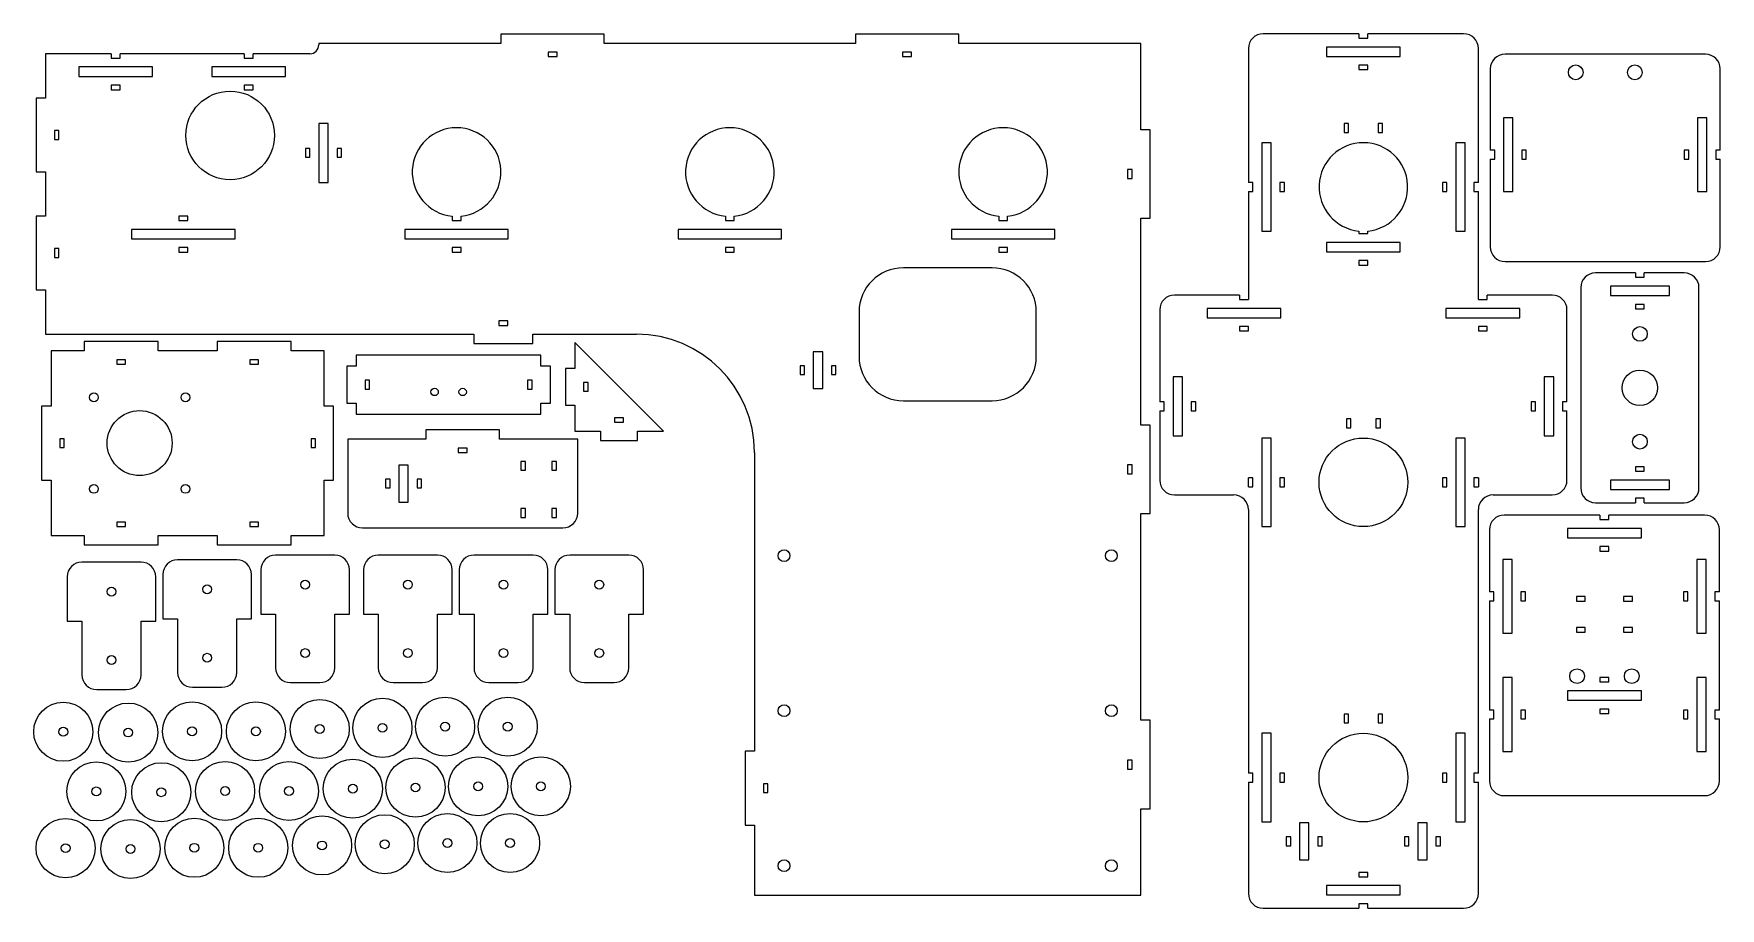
# Model space of a CAD drawing. Header units: millimetres. Extents: x 7 to 578, y 4 to 300.
import ezdxf

# ---------------------------------------------------------------- set-up
doc = ezdxf.new("R2010")
doc.units = ezdxf.units.MM

msp = doc.modelspace()

# ---------------------------------------------------------------- linework, layer by layer
at = {"color": 7, "linetype": 'Continuous', "lineweight": 25}
for p, q in [((164.97, 299.77), (164.97, 296.6)), ((199.97, 299.77), (164.97, 299.77)), ((199.97, 296.6), (199.97, 299.77)), ((284.97, 299.77), (284.97, 296.6)), ((319.97, 299.77), (284.97, 299.77)), ((319.97, 296.6), (319.97, 299.77)), ((455.43, 299.87), (423, 299.87)), ((455.43, 299.87), (455.43, 298.37)), ((455.43, 298.37), (458.43, 298.37)), ((458.43, 298.37), (458.43, 299.87)), ((490.85, 299.87), (458.43, 299.87)), ((33.07, 293.1), (10.82, 293.1)), ((10.82, 293.1), (10.82, 278.1)), ((33.07, 293.1), (33.07, 291.6)), ((33.07, 291.6), (36.07, 291.6)), ((36.07, 291.6), (36.07, 293.1)), ((78.07, 293.1), (36.07, 293.1)), ((78.07, 293.1), (78.07, 291.6)), ((78.07, 291.6), (81.07, 291.6)), ((81.07, 291.6), (81.07, 293.1)), ((100.32, 293.1), (81.07, 293.1)), ((103.32, 296.6), (103.32, 296.1)), ((164.97, 296.6), (103.32, 296.6)), ((183.97, 293.6), (180.97, 293.6)), ((180.97, 293.6), (180.97, 292.1)), ((180.97, 292.1), (183.97, 292.1)), ((183.97, 292.1), (183.97, 293.6)), ((284.97, 296.6), (199.97, 296.6)), ((303.97, 293.6), (300.97, 293.6)), ((300.97, 293.6), (300.97, 292.1)), ((300.97, 292.1), (303.97, 292.1)), ((303.97, 292.1), (303.97, 293.6)), ((381.62, 296.6), (319.97, 296.6)), ((381.62, 267.35), (381.62, 296.6)), ((418, 294.87), (418, 249.45)), ((469.43, 295.37), (444.43, 295.37)), ((444.43, 295.37), (444.43, 292.2)), ((444.43, 292.2), (469.43, 292.2)), ((469.43, 292.2), (469.43, 295.37)), ((495.85, 249.45), (495.85, 294.87)), ((572.74, 292.94), (504.89, 292.94)), ((47.07, 288.6), (22.07, 288.6)), ((22.07, 288.6), (22.07, 285.42)), ((47.07, 285.42), (47.07, 288.6)), ((92.07, 288.6), (67.07, 288.6)), ((67.07, 288.6), (67.07, 285.42)), ((92.07, 285.42), (92.07, 288.6)), ((458.43, 289.2), (455.43, 289.2)), ((455.43, 289.2), (455.43, 287.7)), ((455.43, 287.7), (458.43, 287.7)), ((458.43, 287.7), (458.43, 289.2)), ((499.89, 287.94), (499.89, 260.44)), ((577.74, 260.44), (577.74, 287.94)), ((22.07, 285.42), (47.07, 285.42)), ((36.07, 282.42), (33.07, 282.42)), ((33.07, 282.42), (33.07, 280.92)), ((33.07, 280.92), (36.07, 280.92)), ((36.07, 280.92), (36.07, 282.42)), ((67.07, 285.42), (92.07, 285.42)), ((81.07, 282.42), (78.07, 282.42)), ((78.07, 282.42), (78.07, 280.92)), ((78.07, 280.92), (81.07, 280.92)), ((81.07, 280.92), (81.07, 282.42)), ((7.65, 278.1), (7.65, 253.1)), ((10.82, 278.1), (7.65, 278.1)), ((106.5, 269.51), (103.32, 269.51)), ((103.32, 269.51), (103.32, 249.51)), ((106.5, 249.51), (106.5, 269.51)), ((451.93, 269.45), (450.43, 269.45)), ((450.43, 269.45), (450.43, 266.45)), ((451.93, 266.45), (451.93, 269.45)), ((463.43, 269.45), (461.93, 269.45)), ((461.93, 269.45), (461.93, 266.45)), ((463.43, 266.45), (463.43, 269.45)), ((507.56, 271.44), (504.39, 271.44)), ((504.39, 271.44), (504.39, 246.44)), ((507.56, 246.44), (507.56, 271.44)), ((573.24, 271.44), (570.06, 271.44)), ((570.06, 271.44), (570.06, 246.44)), ((573.24, 246.44), (573.24, 271.44)), ((15.32, 267.1), (13.82, 267.1)), ((13.82, 267.1), (13.82, 264.1)), ((13.82, 264.1), (15.32, 264.1)), ((15.32, 264.1), (15.32, 267.1)), ((384.8, 267.35), (381.62, 267.35)), ((384.8, 237.35), (384.8, 267.35)), ((425.68, 262.95), (422.5, 262.95)), ((422.5, 262.95), (422.5, 232.95)), ((425.68, 232.95), (425.68, 262.95)), ((450.43, 266.45), (451.93, 266.45)), ((461.93, 266.45), (463.43, 266.45)), ((491.35, 262.95), (488.18, 262.95)), ((488.18, 262.95), (488.18, 232.95)), ((491.35, 232.95), (491.35, 262.95)), ((100.32, 261.01), (98.82, 261.01)), ((98.82, 261.01), (98.82, 258.01)), ((98.82, 258.01), (100.32, 258.01)), ((100.32, 258.01), (100.32, 261.01)), ((111, 261.01), (109.5, 261.01)), ((109.5, 261.01), (109.5, 258.01)), ((109.5, 258.01), (111, 258.01)), ((111, 258.01), (111, 261.01)), ((501.39, 260.44), (499.89, 260.44)), ((499.89, 257.44), (501.39, 257.44)), ((499.89, 257.44), (499.89, 227.69)), ((501.39, 257.44), (501.39, 260.44)), ((512.06, 260.44), (510.56, 260.44)), ((510.56, 260.44), (510.56, 257.44)), ((510.56, 257.44), (512.06, 257.44)), ((512.06, 257.44), (512.06, 260.44)), ((567.06, 260.44), (565.56, 260.44)), ((565.56, 260.44), (565.56, 257.44)), ((565.56, 257.44), (567.06, 257.44)), ((567.06, 257.44), (567.06, 260.44)), ((577.74, 260.44), (576.24, 260.44)), ((576.24, 260.44), (576.24, 257.44)), ((576.24, 257.44), (577.74, 257.44)), ((577.74, 227.69), (577.74, 257.44)), ((7.65, 253.1), (10.82, 253.1)), ((10.82, 253.1), (10.82, 238.1)), ((378.62, 253.85), (377.12, 253.85)), ((377.12, 253.85), (377.12, 250.85)), ((378.62, 250.85), (378.62, 253.85)), ((103.32, 249.51), (106.5, 249.51)), ((377.12, 250.85), (378.62, 250.85)), ((419.5, 249.45), (418, 249.45)), ((418, 246.45), (419.5, 246.45)), ((418, 246.45), (418, 209.87)), ((419.5, 246.45), (419.5, 249.45)), ((430.18, 249.45), (428.68, 249.45)), ((428.68, 249.45), (428.68, 246.45)), ((428.68, 246.45), (430.18, 246.45)), ((430.18, 246.45), (430.18, 249.45)), ((485.18, 249.45), (483.68, 249.45)), ((483.68, 249.45), (483.68, 246.45)), ((483.68, 246.45), (485.18, 246.45)), ((485.18, 246.45), (485.18, 249.45)), ((495.85, 249.45), (494.35, 249.45)), ((494.35, 249.45), (494.35, 246.45)), ((494.35, 246.45), (495.85, 246.45)), ((495.85, 209.87), (495.85, 246.45)), ((504.39, 246.44), (507.56, 246.44)), ((570.06, 246.44), (573.24, 246.44)), ((7.65, 238.1), (7.65, 213.1)), ((10.82, 238.1), (7.65, 238.1)), ((58.97, 238.1), (55.97, 238.1)), ((55.97, 238.1), (55.97, 236.6)), ((55.97, 236.6), (58.97, 236.6)), ((58.97, 236.6), (58.97, 238.1)), ((148.47, 238.1), (148.47, 236.6)), ((148.47, 236.6), (151.47, 236.6)), ((151.47, 236.6), (151.47, 238.1)), ((240.97, 238.1), (240.97, 236.6)), ((240.97, 236.6), (243.97, 236.6)), ((243.97, 236.6), (243.97, 238.1)), ((333.47, 238.1), (333.47, 236.6)), ((333.47, 236.6), (336.47, 236.6)), ((336.47, 236.6), (336.47, 238.1)), ((381.62, 237.35), (384.8, 237.35)), ((381.62, 167.35), (381.62, 237.35)), ((74.97, 233.6), (39.97, 233.6)), ((39.97, 233.6), (39.97, 230.42)), ((39.97, 230.42), (74.97, 230.42)), ((74.97, 230.42), (74.97, 233.6)), ((167.47, 233.6), (132.47, 233.6)), ((132.47, 233.6), (132.47, 230.42)), ((132.47, 230.42), (167.47, 230.42)), ((167.47, 230.42), (167.47, 233.6)), ((259.97, 233.6), (224.97, 233.6)), ((224.97, 233.6), (224.97, 230.42)), ((224.97, 230.42), (259.97, 230.42)), ((259.97, 230.42), (259.97, 233.6)), ((352.47, 233.6), (317.47, 233.6)), ((317.47, 233.6), (317.47, 230.42)), ((317.47, 230.42), (352.47, 230.42)), ((352.47, 230.42), (352.47, 233.6)), ((422.5, 232.95), (425.68, 232.95)), ((469.43, 229.2), (444.43, 229.2)), ((444.43, 229.2), (444.43, 226.02)), ((455.43, 233.02), (455.43, 232.2)), ((455.43, 232.2), (458.43, 232.2)), ((458.43, 232.2), (458.43, 233.02)), ((469.43, 226.02), (469.43, 229.2)), ((488.18, 232.95), (491.35, 232.95)), ((15.32, 227.1), (13.82, 227.1)), ((13.82, 227.1), (13.82, 224.1)), ((13.82, 224.1), (15.32, 224.1)), ((15.32, 224.1), (15.32, 227.1)), ((58.97, 227.42), (55.97, 227.42)), ((55.97, 227.42), (55.97, 225.92)), ((55.97, 225.92), (58.97, 225.92)), ((58.97, 225.92), (58.97, 227.42)), ((151.47, 227.42), (148.47, 227.42)), ((148.47, 227.42), (148.47, 225.92)), ((148.47, 225.92), (151.47, 225.92)), ((151.47, 225.92), (151.47, 227.42)), ((243.97, 227.42), (240.97, 227.42)), ((240.97, 227.42), (240.97, 225.92)), ((240.97, 225.92), (243.97, 225.92)), ((243.97, 225.92), (243.97, 227.42)), ((336.47, 227.42), (333.47, 227.42)), ((333.47, 227.42), (333.47, 225.92)), ((333.47, 225.92), (336.47, 225.92)), ((336.47, 225.92), (336.47, 227.42)), ((444.43, 226.02), (469.43, 226.02)), ((458.43, 223.02), (455.43, 223.02)), ((455.43, 223.02), (455.43, 221.52)), ((458.43, 221.52), (458.43, 223.02)), ((504.89, 222.69), (572.74, 222.69)), ((331.22, 220.6), (301.22, 220.6)), ((455.43, 221.52), (458.43, 221.52)), ((549.03, 218.88), (535.53, 218.88)), ((549.03, 218.88), (549.03, 217.38)), ((549.03, 217.38), (552.03, 217.38)), ((552.03, 217.38), (552.03, 218.88)), ((565.53, 218.88), (552.03, 218.88)), ((7.65, 213.1), (10.82, 213.1)), ((10.82, 213.1), (10.82, 198.1)), ((415, 211.37), (393, 211.37)), ((415, 211.37), (415, 209.87)), ((498.85, 209.87), (498.85, 211.37)), ((520.85, 211.37), (498.85, 211.37)), ((530.53, 213.88), (530.53, 146.03)), ((560.53, 214.38), (540.53, 214.38)), ((540.53, 214.38), (540.53, 211.21)), ((560.53, 211.21), (560.53, 214.38)), ((570.53, 146.03), (570.53, 213.88)), ((286.22, 205.6), (286.22, 190.6)), ((346.22, 190.6), (346.22, 205.6)), ((388, 206.37), (388, 175.2)), ((429, 206.87), (404, 206.87)), ((404, 206.87), (404, 203.7)), ((415, 209.87), (418, 209.87)), ((429, 203.7), (429, 206.87)), ((509.85, 206.87), (484.85, 206.87)), ((484.85, 206.87), (484.85, 203.7)), ((495.85, 209.87), (498.85, 209.87)), ((509.85, 203.7), (509.85, 206.87)), ((525.85, 175.2), (525.85, 206.37)), ((540.53, 211.21), (560.53, 211.21)), ((549.03, 208.21), (549.03, 206.71)), ((552.03, 208.21), (549.03, 208.21)), ((549.03, 206.71), (552.03, 206.71)), ((552.03, 206.71), (552.03, 208.21)), ((167.32, 202.6), (164.32, 202.6)), ((164.32, 202.6), (164.32, 201.1)), ((164.32, 201.1), (167.32, 201.1)), ((167.32, 201.1), (167.32, 202.6)), ((404, 203.7), (429, 203.7)), ((418, 200.7), (415, 200.7)), ((415, 200.7), (415, 199.2)), ((418, 199.2), (418, 200.7)), ((484.85, 203.7), (509.85, 203.7)), ((498.85, 200.7), (495.85, 200.7)), ((495.85, 200.7), (495.85, 199.2)), ((498.85, 199.2), (498.85, 200.7)), ((10.82, 198.1), (155.82, 198.1)), ((23.94, 195.64), (23.94, 192.47)), ((48.94, 195.64), (23.94, 195.64)), ((48.94, 192.47), (48.94, 195.64)), ((68.94, 195.64), (68.94, 192.47)), ((93.94, 195.64), (68.94, 195.64)), ((93.94, 192.47), (93.94, 195.64)), ((155.82, 198.1), (155.82, 194.92)), ((155.82, 194.92), (175.82, 194.92)), ((175.82, 194.92), (175.82, 198.1)), ((175.82, 198.1), (210.82, 198.1)), ((219.96, 165.29), (189.96, 195.29)), ((189.96, 195.29), (189.96, 186.54)), ((415, 199.2), (418, 199.2)), ((495.85, 199.2), (498.85, 199.2)), ((23.94, 192.47), (12.69, 192.47)), ((12.69, 192.47), (12.69, 173.72)), ((37.94, 189.47), (34.94, 189.47)), ((34.94, 189.47), (34.94, 187.97)), ((37.94, 187.97), (37.94, 189.47)), ((68.94, 192.47), (48.94, 192.47)), ((82.94, 189.47), (79.94, 189.47)), ((79.94, 189.47), (79.94, 187.97)), ((82.94, 187.97), (82.94, 189.47)), ((105.19, 192.47), (93.94, 192.47)), ((105.19, 173.72), (105.19, 192.47)), ((178.53, 191.05), (116.03, 191.05)), ((116.03, 191.05), (116.03, 187.3)), ((178.53, 187.3), (178.53, 191.05)), ((273.9, 192.17), (270.72, 192.17)), ((270.72, 192.17), (270.72, 179.67)), ((273.9, 179.67), (273.9, 192.17)), ((34.94, 187.97), (37.94, 187.97)), ((79.94, 187.97), (82.94, 187.97)), ((112.86, 187.3), (112.86, 174.8)), ((116.03, 187.3), (112.86, 187.3)), ((181.71, 187.3), (178.53, 187.3)), ((181.71, 174.8), (181.71, 187.3)), ((186.79, 186.54), (186.79, 174.04)), ((189.96, 186.54), (186.79, 186.54)), ((267.72, 187.42), (266.22, 187.42)), ((266.22, 187.42), (266.22, 184.42)), ((266.22, 184.42), (267.72, 184.42)), ((267.72, 184.42), (267.72, 187.42)), ((278.4, 187.42), (276.9, 187.42)), ((276.9, 187.42), (276.9, 184.42)), ((276.9, 184.42), (278.4, 184.42)), ((278.4, 184.42), (278.4, 187.42)), ((395.68, 183.7), (392.5, 183.7)), ((392.5, 183.7), (392.5, 163.7)), ((395.68, 163.7), (395.68, 183.7)), ((521.35, 183.7), (518.18, 183.7)), ((518.18, 183.7), (518.18, 163.7)), ((521.35, 163.7), (521.35, 183.7)), ((120.53, 182.55), (119.03, 182.55)), ((119.03, 182.55), (119.03, 179.55)), ((119.03, 179.55), (120.53, 179.55)), ((120.53, 179.55), (120.53, 182.55)), ((175.53, 182.55), (174.03, 182.55)), ((174.03, 182.55), (174.03, 179.55)), ((174.03, 179.55), (175.53, 179.55)), ((175.53, 179.55), (175.53, 182.55)), ((194.46, 181.79), (192.96, 181.79)), ((192.96, 181.79), (192.96, 178.79)), ((192.96, 178.79), (194.46, 178.79)), ((194.46, 178.79), (194.46, 181.79)), ((270.72, 179.67), (273.9, 179.67)), ((9.51, 173.72), (9.51, 148.72)), ((12.69, 173.72), (9.51, 173.72)), ((108.36, 173.72), (105.19, 173.72)), ((108.36, 148.72), (108.36, 173.72)), ((112.86, 174.8), (116.03, 174.8)), ((116.03, 174.8), (116.03, 171.05)), ((178.53, 174.8), (181.71, 174.8)), ((178.53, 171.05), (178.53, 174.8)), ((186.79, 174.04), (189.96, 174.04)), ((189.96, 174.04), (189.96, 165.29)), ((301.22, 175.6), (331.22, 175.6)), ((389.5, 175.2), (388, 175.2)), ((388, 172.2), (389.5, 172.2)), ((388, 172.2), (388, 148.7)), ((389.5, 172.2), (389.5, 175.2)), ((400.18, 175.2), (398.68, 175.2)), ((398.68, 175.2), (398.68, 172.2)), ((398.68, 172.2), (400.18, 172.2)), ((400.18, 172.2), (400.18, 175.2)), ((515.18, 175.2), (513.68, 175.2)), ((513.68, 175.2), (513.68, 172.2)), ((513.68, 172.2), (515.18, 172.2)), ((515.18, 172.2), (515.18, 175.2)), ((525.85, 175.2), (524.35, 175.2)), ((524.35, 175.2), (524.35, 172.2)), ((524.35, 172.2), (525.85, 172.2)), ((525.85, 148.7), (525.85, 172.2)), ((116.03, 171.05), (178.53, 171.05)), ((139.54, 165.71), (139.54, 162.53)), ((164.54, 165.71), (139.54, 165.71)), ((164.54, 162.53), (164.54, 165.71)), ((206.46, 169.79), (203.46, 169.79)), ((203.46, 169.79), (203.46, 168.29)), ((203.46, 168.29), (206.46, 168.29)), ((206.46, 168.29), (206.46, 169.79)), ((384.8, 167.35), (381.62, 167.35)), ((384.8, 137.35), (384.8, 167.35)), ((452.68, 169.45), (451.18, 169.45)), ((451.18, 169.45), (451.18, 166.45)), ((451.18, 166.45), (452.68, 166.45)), ((452.68, 166.45), (452.68, 169.45)), ((462.68, 169.45), (461.18, 169.45)), ((461.18, 169.45), (461.18, 166.45)), ((461.18, 166.45), (462.68, 166.45)), ((462.68, 166.45), (462.68, 169.45)), ((17.19, 162.72), (15.69, 162.72)), ((15.69, 162.72), (15.69, 159.72)), ((17.19, 159.72), (17.19, 162.72)), ((102.19, 162.72), (100.69, 162.72)), ((100.69, 162.72), (100.69, 159.72)), ((102.19, 159.72), (102.19, 162.72)), ((139.54, 162.53), (113.11, 162.53)), ((113.11, 162.53), (113.11, 137.53)), ((190.96, 162.53), (164.54, 162.53)), ((189.96, 165.29), (198.71, 165.29)), ((190.96, 137.53), (190.96, 162.53)), ((198.71, 165.29), (198.71, 162.11)), ((198.71, 162.11), (211.21, 162.11)), ((211.21, 162.11), (211.21, 165.29)), ((211.21, 165.29), (219.96, 165.29)), ((392.5, 163.7), (395.68, 163.7)), ((425.68, 162.95), (422.5, 162.95)), ((422.5, 162.95), (422.5, 132.95)), ((425.68, 132.95), (425.68, 162.95)), ((491.35, 162.95), (488.18, 162.95)), ((488.18, 162.95), (488.18, 132.95)), ((491.35, 132.95), (491.35, 162.95)), ((518.18, 163.7), (521.35, 163.7)), ((15.69, 159.72), (17.19, 159.72)), ((100.69, 159.72), (102.19, 159.72)), ((153.54, 159.53), (150.54, 159.53)), ((150.54, 159.53), (150.54, 158.03)), ((150.54, 158.03), (153.54, 158.03)), ((153.54, 158.03), (153.54, 159.53)), ((173.25, 155.03), (171.75, 155.03)), ((171.75, 155.03), (171.75, 152.03)), ((173.25, 152.03), (173.25, 155.03)), ((183.75, 155.03), (182.25, 155.03)), ((182.25, 155.03), (182.25, 152.03)), ((183.75, 152.03), (183.75, 155.03)), ((250.82, 158.1), (250.82, 56.85)), ((9.51, 148.72), (12.69, 148.72)), ((12.69, 148.72), (12.69, 129.97)), ((105.19, 148.72), (108.36, 148.72)), ((105.19, 129.97), (105.19, 148.72)), ((127.45, 149.03), (125.95, 149.03)), ((125.95, 149.03), (125.95, 146.03)), ((127.45, 146.03), (127.45, 149.03)), ((133.62, 153.78), (130.45, 153.78)), ((130.45, 153.78), (130.45, 141.28)), ((133.62, 141.28), (133.62, 153.78)), ((138.12, 149.03), (136.62, 149.03)), ((136.62, 149.03), (136.62, 146.03)), ((138.12, 146.03), (138.12, 149.03)), ((171.75, 152.03), (173.25, 152.03)), ((182.25, 152.03), (183.75, 152.03)), ((378.62, 153.85), (377.12, 153.85)), ((377.12, 153.85), (377.12, 150.85)), ((377.12, 150.85), (378.62, 150.85)), ((378.62, 150.85), (378.62, 153.85)), ((419.5, 149.45), (418, 149.45)), ((418, 146.45), (418, 149.45)), ((419.5, 146.45), (419.5, 149.45)), ((430.18, 149.45), (428.68, 149.45)), ((428.68, 149.45), (428.68, 146.45)), ((430.18, 146.45), (430.18, 149.45)), ((485.18, 149.45), (483.68, 149.45)), ((483.68, 149.45), (483.68, 146.45)), ((485.18, 146.45), (485.18, 149.45)), ((495.85, 149.45), (494.35, 149.45)), ((494.35, 149.45), (494.35, 146.45)), ((495.85, 149.45), (495.85, 146.45)), ((560.53, 148.71), (540.53, 148.71)), ((540.53, 148.71), (540.53, 145.53)), ((552.03, 153.21), (549.03, 153.21)), ((549.03, 153.21), (549.03, 151.71)), ((549.03, 151.71), (552.03, 151.71)), ((552.03, 151.71), (552.03, 153.21)), ((560.53, 145.53), (560.53, 148.71)), ((125.95, 146.03), (127.45, 146.03)), ((136.62, 146.03), (138.12, 146.03)), ((393, 143.7), (413, 143.7)), ((418, 146.45), (419.5, 146.45)), ((428.68, 146.45), (430.18, 146.45)), ((483.68, 146.45), (485.18, 146.45)), ((494.35, 146.45), (495.85, 146.45)), ((500.85, 143.7), (520.85, 143.7)), ((540.53, 145.53), (560.53, 145.53)), ((130.45, 141.28), (133.62, 141.28)), ((173.25, 139.03), (171.75, 139.03)), ((171.75, 139.03), (171.75, 136.03)), ((173.25, 136.03), (173.25, 139.03)), ((183.75, 139.03), (182.25, 139.03)), ((182.25, 139.03), (182.25, 136.03)), ((183.75, 136.03), (183.75, 139.03)), ((381.62, 137.35), (384.8, 137.35)), ((381.62, 67.35), (381.62, 137.35)), ((418, 138.7), (418, 49.45)), ((495.85, 49.45), (495.85, 138.7)), ((535.53, 141.03), (549.03, 141.03)), ((552.03, 142.53), (549.03, 142.53)), ((549.03, 142.53), (549.03, 141.03)), ((552.03, 141.03), (552.03, 142.53)), ((552.03, 141.03), (565.53, 141.03)), ((37.94, 134.47), (34.94, 134.47)), ((34.94, 134.47), (34.94, 132.97)), ((34.94, 132.97), (37.94, 132.97)), ((37.94, 132.97), (37.94, 134.47)), ((82.94, 134.47), (79.94, 134.47)), ((79.94, 134.47), (79.94, 132.97)), ((79.94, 132.97), (82.94, 132.97)), ((82.94, 132.97), (82.94, 134.47)), ((118.11, 132.53), (185.96, 132.53)), ((171.75, 136.03), (173.25, 136.03)), ((182.25, 136.03), (183.75, 136.03)), ((422.5, 132.95), (425.68, 132.95)), ((488.18, 132.95), (491.35, 132.95)), ((499.59, 131.84), (499.59, 110.84)), ((537.02, 136.84), (504.59, 136.84)), ((551.02, 132.34), (526.02, 132.34)), ((526.02, 132.34), (526.02, 129.16)), ((537.02, 136.84), (537.02, 135.34)), ((537.02, 135.34), (540.02, 135.34)), ((540.02, 135.34), (540.02, 136.84)), ((572.44, 136.84), (540.02, 136.84)), ((551.02, 129.16), (551.02, 132.34)), ((577.44, 110.84), (577.44, 131.84)), ((12.69, 129.97), (23.94, 129.97)), ((23.94, 129.97), (23.94, 126.79)), ((23.94, 126.79), (48.94, 126.79)), ((48.94, 126.79), (48.94, 129.97)), ((48.94, 129.97), (68.94, 129.97)), ((68.94, 129.97), (68.94, 126.79)), ((68.94, 126.79), (93.94, 126.79)), ((93.94, 126.79), (93.94, 129.97)), ((93.94, 129.97), (105.19, 129.97)), ((526.02, 129.16), (551.02, 129.16)), ((540.02, 126.16), (537.02, 126.16)), ((537.02, 126.16), (537.02, 124.66)), ((540.02, 124.66), (540.02, 126.16)), ((43.15, 120.93), (23.15, 120.93)), ((75.54, 121.72), (55.54, 121.72)), ((108.72, 123.3), (88.72, 123.3)), ((143.48, 123.3), (123.48, 123.3)), ((175.87, 123.3), (155.87, 123.3)), ((208.26, 123.3), (188.26, 123.3)), ((507.27, 121.84), (504.09, 121.84)), ((504.09, 121.84), (504.09, 96.84)), ((507.27, 96.84), (507.27, 121.84)), ((537.02, 124.66), (540.02, 124.66)), ((572.94, 121.84), (569.77, 121.84)), ((569.77, 121.84), (569.77, 96.84)), ((572.94, 96.84), (572.94, 121.84)), ((18.15, 115.93), (18.15, 100.93)), ((48.15, 100.93), (48.15, 115.93)), ((50.54, 116.72), (50.54, 101.72)), ((80.54, 101.72), (80.54, 116.72)), ((83.72, 118.3), (83.72, 103.3)), ((113.72, 103.3), (113.72, 118.3)), ((118.48, 118.3), (118.48, 103.3)), ((148.48, 103.3), (148.48, 118.3)), ((150.87, 118.3), (150.87, 103.3)), ((180.87, 103.3), (180.87, 118.3)), ((183.26, 118.3), (183.26, 103.3)), ((213.26, 103.3), (213.26, 118.3)), ((501.09, 110.84), (499.59, 110.84)), ((501.09, 107.84), (501.09, 110.84)), ((511.77, 110.84), (510.27, 110.84)), ((510.27, 110.84), (510.27, 107.84)), ((511.77, 107.84), (511.77, 110.84)), ((532.02, 109.25), (529.02, 109.25)), ((529.02, 109.25), (529.02, 107.75)), ((532.02, 107.75), (532.02, 109.25)), ((548.02, 109.25), (545.02, 109.25)), ((545.02, 109.25), (545.02, 107.75)), ((548.02, 107.75), (548.02, 109.25)), ((566.77, 110.84), (565.27, 110.84)), ((565.27, 110.84), (565.27, 107.84)), ((566.77, 107.84), (566.77, 110.84)), ((577.44, 110.84), (575.94, 110.84)), ((575.94, 110.84), (575.94, 107.84)), ((83.72, 103.3), (88.72, 103.3)), ((88.72, 103.3), (88.72, 85.12)), ((108.72, 103.3), (113.72, 103.3)), ((108.72, 85.12), (108.72, 103.3)), ((118.48, 103.3), (123.48, 103.3)), ((123.48, 103.3), (123.48, 85.12)), ((143.48, 103.3), (148.48, 103.3)), ((143.48, 85.12), (143.48, 103.3)), ((150.87, 103.3), (155.87, 103.3)), ((155.87, 103.3), (155.87, 85.12)), ((175.87, 103.3), (180.87, 103.3)), ((175.87, 85.12), (175.87, 103.3)), ((183.26, 103.3), (188.26, 103.3)), ((188.26, 103.3), (188.26, 85.12)), ((208.26, 103.3), (213.26, 103.3)), ((208.26, 85.12), (208.26, 103.3)), ((499.59, 107.84), (501.09, 107.84)), ((499.59, 107.84), (499.59, 70.84)), ((510.27, 107.84), (511.77, 107.84)), ((529.02, 107.75), (532.02, 107.75)), ((545.02, 107.75), (548.02, 107.75)), ((565.27, 107.84), (566.77, 107.84)), ((575.94, 107.84), (577.44, 107.84)), ((577.44, 70.84), (577.44, 107.84)), ((18.15, 100.93), (23.15, 100.93)), ((23.15, 100.93), (23.15, 82.75)), ((43.15, 100.93), (48.15, 100.93)), ((43.15, 82.75), (43.15, 100.93)), ((50.54, 101.72), (55.54, 101.72)), ((55.54, 101.72), (55.54, 83.54)), ((75.54, 101.72), (80.54, 101.72)), ((75.54, 83.54), (75.54, 101.72)), ((532.02, 98.75), (529.02, 98.75)), ((529.02, 98.75), (529.02, 97.25)), ((529.02, 97.25), (532.02, 97.25)), ((532.02, 97.25), (532.02, 98.75)), ((548.02, 98.75), (545.02, 98.75)), ((545.02, 98.75), (545.02, 97.25)), ((545.02, 97.25), (548.02, 97.25)), ((548.02, 97.25), (548.02, 98.75)), ((504.09, 96.84), (507.27, 96.84)), ((569.77, 96.84), (572.94, 96.84)), ((93.72, 80.12), (103.72, 80.12)), ((128.48, 80.12), (138.48, 80.12)), ((160.87, 80.12), (170.87, 80.12)), ((193.26, 80.12), (203.26, 80.12)), ((507.27, 81.84), (504.09, 81.84)), ((504.09, 81.84), (504.09, 56.84)), ((507.27, 56.84), (507.27, 81.84)), ((540.02, 81.84), (537.02, 81.84)), ((537.02, 81.84), (537.02, 80.34)), ((537.02, 80.34), (540.02, 80.34)), ((540.02, 80.34), (540.02, 81.84)), ((572.94, 81.84), (569.77, 81.84)), ((569.77, 81.84), (569.77, 56.84)), ((572.94, 56.84), (572.94, 81.84)), ((28.15, 77.75), (38.15, 77.75)), ((60.54, 78.54), (70.54, 78.54)), ((551.02, 77.34), (526.02, 77.34)), ((526.02, 77.34), (526.02, 74.16)), ((551.02, 74.16), (551.02, 77.34)), ((451.93, 69.45), (450.43, 69.45)), ((450.43, 69.45), (450.43, 66.45)), ((451.93, 66.45), (451.93, 69.45)), ((463.43, 69.45), (461.93, 69.45)), ((461.93, 69.45), (461.93, 66.45)), ((463.43, 66.45), (463.43, 69.45)), ((501.09, 70.84), (499.59, 70.84)), ((501.09, 67.84), (501.09, 70.84)), ((511.77, 70.84), (510.27, 70.84)), ((510.27, 70.84), (510.27, 67.84)), ((511.77, 67.84), (511.77, 70.84)), ((526.02, 74.16), (551.02, 74.16)), ((540.02, 71.16), (537.02, 71.16)), ((537.02, 71.16), (537.02, 69.66)), ((537.02, 69.66), (540.02, 69.66)), ((540.02, 69.66), (540.02, 71.16)), ((566.77, 70.84), (565.27, 70.84)), ((565.27, 70.84), (565.27, 67.84)), ((566.77, 67.84), (566.77, 70.84)), ((577.44, 70.84), (575.94, 70.84)), ((575.94, 70.84), (575.94, 67.84)), ((384.8, 67.35), (381.62, 67.35)), ((384.8, 37.35), (384.8, 67.35)), ((425.68, 62.95), (422.5, 62.95)), ((422.5, 62.95), (422.5, 32.95)), ((425.68, 32.95), (425.68, 62.95)), ((450.43, 66.45), (451.93, 66.45)), ((461.93, 66.45), (463.43, 66.45)), ((491.35, 62.95), (488.18, 62.95)), ((488.18, 62.95), (488.18, 32.95)), ((491.35, 32.95), (491.35, 62.95)), ((499.59, 67.84), (501.09, 67.84)), ((499.59, 67.84), (499.59, 46.84)), ((510.27, 67.84), (511.77, 67.84)), ((565.27, 67.84), (566.77, 67.84)), ((575.94, 67.84), (577.44, 67.84)), ((577.44, 46.84), (577.44, 67.84)), ((247.65, 56.85), (247.65, 31.85)), ((250.82, 56.85), (247.65, 56.85)), ((378.62, 53.85), (377.12, 53.85)), ((377.12, 53.85), (377.12, 50.85)), ((378.62, 50.85), (378.62, 53.85)), ((504.09, 56.84), (507.27, 56.84)), ((569.77, 56.84), (572.94, 56.84)), ((255.32, 45.85), (253.82, 45.85)), ((253.82, 45.85), (253.82, 42.85)), ((255.32, 42.85), (255.32, 45.85)), ((377.12, 50.85), (378.62, 50.85)), ((419.5, 49.45), (418, 49.45)), ((418, 46.45), (419.5, 46.45)), ((418, 46.45), (418, 8.7)), ((419.5, 46.45), (419.5, 49.45)), ((430.18, 49.45), (428.68, 49.45)), ((428.68, 49.45), (428.68, 46.45)), ((428.68, 46.45), (430.18, 46.45)), ((430.18, 46.45), (430.18, 49.45)), ((485.18, 49.45), (483.68, 49.45)), ((483.68, 49.45), (483.68, 46.45)), ((483.68, 46.45), (485.18, 46.45)), ((485.18, 46.45), (485.18, 49.45)), ((495.85, 49.45), (494.35, 49.45)), ((494.35, 49.45), (494.35, 46.45)), ((494.35, 46.45), (495.85, 46.45)), ((495.85, 8.7), (495.85, 46.45)), ((253.82, 42.85), (255.32, 42.85)), ((504.59, 41.84), (572.44, 41.84)), ((381.62, 37.35), (384.8, 37.35)), ((381.62, 8.1), (381.62, 37.35)), ((247.65, 31.85), (250.82, 31.85)), ((250.82, 31.85), (250.82, 8.1)), ((422.5, 32.95), (425.68, 32.95)), ((438.51, 32.62), (435.34, 32.62)), ((435.34, 32.62), (435.34, 20.12)), ((438.51, 20.12), (438.51, 32.62)), ((478.51, 32.62), (475.34, 32.62)), ((475.34, 32.62), (475.34, 20.12)), ((478.51, 20.12), (478.51, 32.62)), ((488.18, 32.95), (491.35, 32.95)), ((432.34, 27.87), (430.84, 27.87)), ((430.84, 27.87), (430.84, 24.87)), ((430.84, 24.87), (432.34, 24.87)), ((432.34, 24.87), (432.34, 27.87)), ((443.01, 27.87), (441.51, 27.87)), ((441.51, 27.87), (441.51, 24.87)), ((441.51, 24.87), (443.01, 24.87)), ((443.01, 24.87), (443.01, 27.87)), ((472.34, 27.87), (470.84, 27.87)), ((470.84, 27.87), (470.84, 24.87)), ((470.84, 24.87), (472.34, 24.87)), ((472.34, 24.87), (472.34, 27.87)), ((483.01, 27.87), (481.51, 27.87)), ((481.51, 27.87), (481.51, 24.87)), ((481.51, 24.87), (483.01, 24.87)), ((483.01, 24.87), (483.01, 27.87)), ((435.34, 20.12), (438.51, 20.12)), ((475.34, 20.12), (478.51, 20.12)), ((458.43, 15.87), (455.43, 15.87)), ((455.43, 15.87), (455.43, 14.37)), ((455.43, 14.37), (458.43, 14.37)), ((458.43, 14.37), (458.43, 15.87)), ((250.82, 8.1), (381.62, 8.1)), ((469.43, 11.37), (444.43, 11.37)), ((444.43, 11.37), (444.43, 8.2)), ((444.43, 8.2), (469.43, 8.2)), ((469.43, 8.2), (469.43, 11.37)), ((423, 3.7), (455.43, 3.7)), ((458.43, 5.2), (455.43, 5.2)), ((455.43, 5.2), (455.43, 3.7)), ((458.43, 3.7), (458.43, 5.2)), ((458.43, 3.7), (490.85, 3.7))]:
    msp.add_line(p, q, dxfattribs=at)
for centre, radius in [((528.81, 286.79), 2.5), ((548.81, 286.79), 2.5), ((73.32, 265.42), 15), ((550.53, 198.21), 2.5), ((550.53, 179.96), 6), ((27.19, 176.72), 1.5), ((58.19, 176.72), 1.5), ((142.53, 178.55), 1.25), ((152.03, 178.55), 1.25), ((42.69, 161.22), 11), ((456.93, 147.95), 15), ((550.53, 161.71), 2.5), ((27.19, 145.72), 1.5), ((58.19, 145.72), 1.5), ((260.82, 123.1), 2), ((371.62, 123.1), 2), ((98.72, 113.3), 1.5), ((133.48, 113.3), 1.5), ((165.87, 113.3), 1.5), ((198.26, 113.3), 1.5), ((33.15, 110.93), 1.5), ((65.54, 111.72), 1.5), ((98.72, 90.12), 1.5), ((133.48, 90.12), 1.5), ((165.87, 90.12), 1.5), ((198.26, 90.12), 1.5), ((33.15, 87.75), 1.5), ((65.54, 88.54), 1.5), ((529.27, 82.31), 2.5), ((547.77, 82.31), 2.5), ((103.65, 64.41), 10), ((124.87, 64.81), 10), ((146.08, 65.21), 10), ((167.29, 65.21), 10), ((16.83, 63.48), 10), ((38.81, 63.21), 10), ((60.43, 63.61), 10), ((82.04, 63.61), 10), ((260.82, 70.6), 2), ((371.62, 70.6), 2), ((16.83, 63.48), 1.5), ((38.81, 63.21), 1.5), ((60.43, 63.61), 1.5), ((82.04, 63.61), 1.5), ((103.65, 64.41), 1.5), ((124.87, 64.81), 1.5), ((146.08, 65.21), 1.5), ((167.29, 65.21), 1.5), ((456.93, 47.95), 15), ((28.02, 43.27), 10), ((50, 42.99), 10), ((71.62, 43.39), 10), ((93.23, 43.39), 10), ((114.84, 44.19), 10), ((136.06, 44.59), 10), ((157.27, 44.99), 10), ((178.49, 44.99), 10), ((114.84, 44.19), 1.5), ((136.06, 44.59), 1.5), ((157.27, 44.99), 1.5), ((178.49, 44.99), 1.5), ((28.02, 43.27), 1.5), ((50, 42.99), 1.5), ((71.62, 43.39), 1.5), ((93.23, 43.39), 1.5), ((104.44, 24.98), 10), ((125.65, 25.38), 10), ((146.87, 25.78), 10), ((168.08, 25.78), 10), ((17.62, 24.06), 10), ((39.6, 23.78), 10), ((61.21, 24.18), 10), ((82.82, 24.18), 10), ((17.62, 24.06), 1.5), ((39.6, 23.78), 1.5), ((61.21, 24.18), 1.5), ((82.82, 24.18), 1.5), ((104.44, 24.98), 1.5), ((125.65, 25.38), 1.5), ((146.87, 25.78), 1.5), ((168.08, 25.78), 1.5), ((260.82, 18.1), 2), ((371.62, 18.1), 2)]:
    msp.add_circle(centre, radius, dxfattribs=at)
for centre, radius, start, end in [((423, 294.87), 5, 90, 180), ((490.85, 294.87), 5, 0, 90), ((100.32, 296.1), 3, 270, 0), ((504.89, 287.94), 5, 90, 180), ((572.74, 287.94), 5, 0, 90), ((149.97, 253.02), 15, 275.7392, 264.2608), ((242.47, 253.02), 15, 275.7392, 264.2608), ((334.97, 253.02), 15, 275.7392, 264.2608), ((456.93, 247.95), 15, 275.7392, 264.2608), ((504.89, 227.69), 5, 180, 270), ((572.74, 227.69), 5, 270, 0), ((301.22, 205.6), 15, 90, 180), ((331.22, 205.6), 15, 0, 90), ((535.53, 213.88), 5, 90, 180), ((565.53, 213.88), 5, 0, 90), ((393, 206.37), 5, 90, 180), ((520.85, 206.37), 5, 0, 90), ((210.82, 158.1), 40, 0, 90), ((301.22, 190.6), 15, 180, 270), ((331.22, 190.6), 15, 270, 0), ((393, 148.7), 5, 180, 270), ((520.85, 148.7), 5, 270, 0), ((413, 138.7), 5, 0, 90), ((500.85, 138.7), 5, 90, 180), ((535.53, 146.03), 5, 180, 270), ((565.53, 146.03), 5, 270, 0), ((118.11, 137.53), 5, 180, 270), ((185.96, 137.53), 5, 270, 0), ((504.59, 131.84), 5, 90, 180), ((572.44, 131.84), 5, 0, 90), ((23.15, 115.93), 5, 90, 180), ((43.15, 115.93), 5, 0, 90), ((55.54, 116.72), 5, 90, 180), ((75.54, 116.72), 5, 0, 90), ((88.72, 118.3), 5, 90, 180), ((108.72, 118.3), 5, 0, 90), ((123.48, 118.3), 5, 90, 180), ((143.48, 118.3), 5, 0, 90), ((155.87, 118.3), 5, 90, 180), ((175.87, 118.3), 5, 0, 90), ((188.26, 118.3), 5, 90, 180), ((208.26, 118.3), 5, 0, 90), ((28.15, 82.75), 5, 180, 270), ((38.15, 82.75), 5, 270, 0), ((60.54, 83.54), 5, 180, 270), ((70.54, 83.54), 5, 270, 0), ((93.72, 85.12), 5, 180, 270), ((103.72, 85.12), 5, 270, 0), ((128.48, 85.12), 5, 180, 270), ((138.48, 85.12), 5, 270, 0), ((160.87, 85.12), 5, 180, 270), ((170.87, 85.12), 5, 270, 0), ((193.26, 85.12), 5, 180, 270), ((203.26, 85.12), 5, 270, 0), ((504.59, 46.84), 5, 180, 270), ((572.44, 46.84), 5, 270, 0), ((423, 8.7), 5, 180, 270), ((490.85, 8.7), 5, 270, 0)]:
    msp.add_arc(centre, radius, start, end, dxfattribs=at)

doc.saveas('drawing.dxf')
